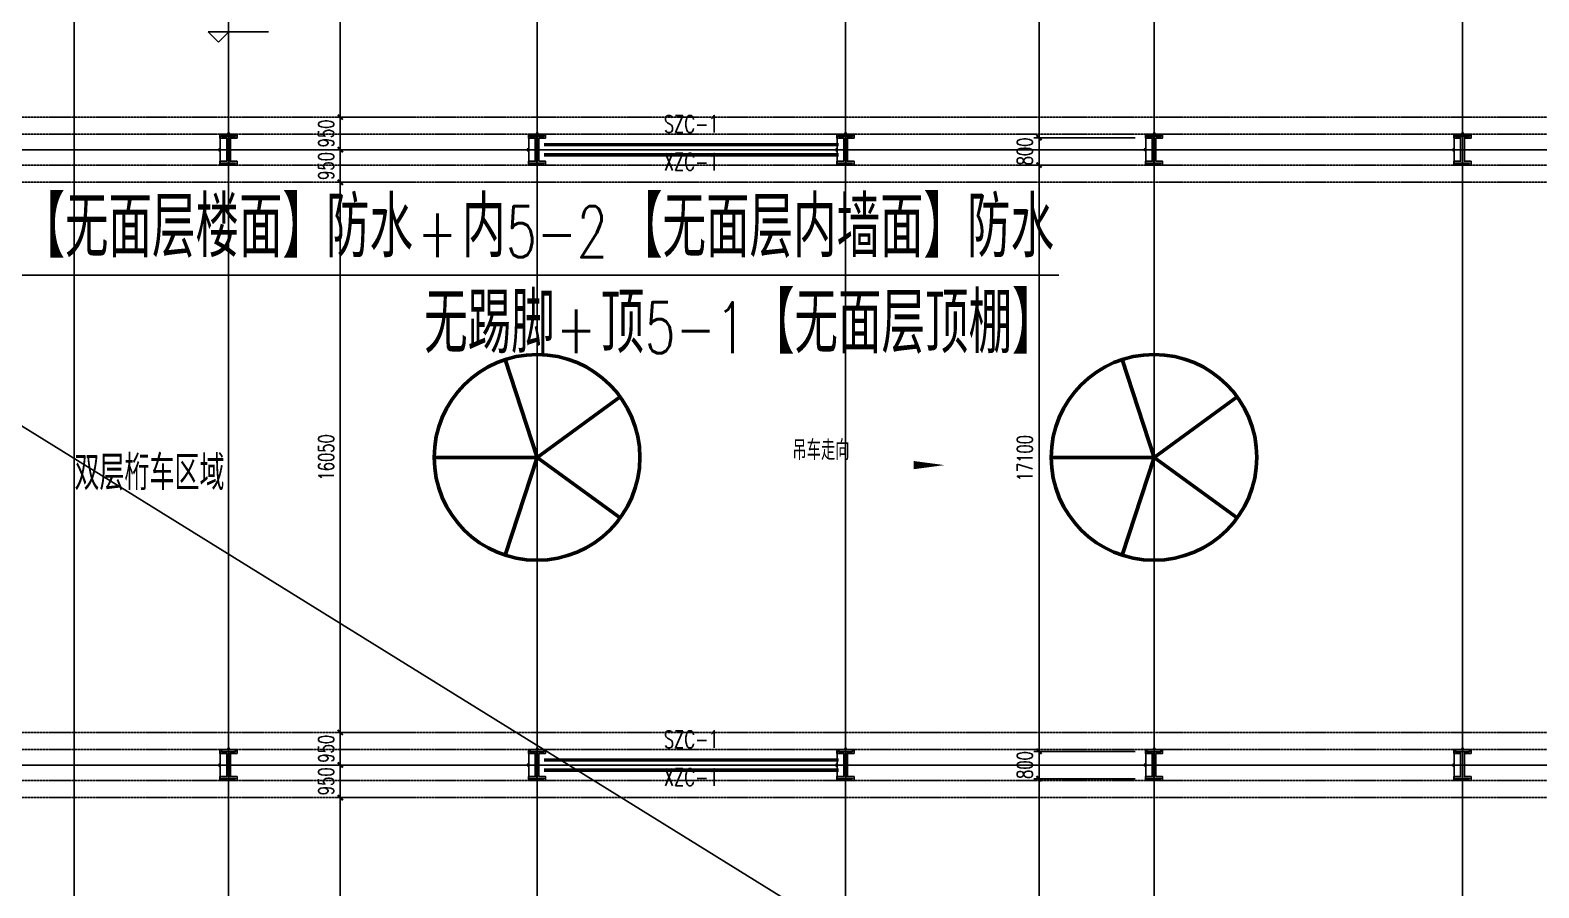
# Model space of a CAD drawing. Extents: x -954573 to 446329, y 489853 to 1226784.
# Drawn here: x -206642 to -162628, y 581239 to 606258 of the extents above; entities that cross this region are included whole.
import ezdxf
from ezdxf.enums import TextEntityAlignment as Align

# ---------------------------------------------------------------- set-up
doc = ezdxf.new("R2010")
doc.units = 0
doc.header["$LTSCALE"] = 10
doc.header["$MEASUREMENT"] = 0
for name, pattern in [('10平面$0$CENTER', [2, 1.25, -0.25, 0.25, -0.25]), ('10平面$0$DOTE', [2.42, 2, -0.2, 0.02, -0.2]), ('10平面$1$DASH', [0.35, 0.25, -0.1])]:
    doc.linetypes.add(name, pattern=pattern)
doc.layers.get('Defpoints').update_dxf_attribs({"color": 210})
for name, color, linetype in [('10平面$0$A-AXIS-DOTE', 8, '10平面$0$DOTE'), ('10平面$0$A-AXIS-DP', 8, 'Continuous'), ('10平面$0$A-HATCH-2', 8, 'Continuous'), ('10平面$0$A-LIN-V', 8, 'Continuous'), ('10平面$0$A-WINDOW', 8, 'Continuous'), ('10平面$0$AS-COLN', 8, 'Continuous'), ('10平面$0$AS-WALL', 8, 'Continuous'), ('10平面$0$PUB_TEXT', 8, 'Continuous'), ('10平面$0$建-标高', 8, 'Continuous'), ('10平面$0$建-箭头', 8, 'Continuous'), ('A-LIN-V', 9, 'Continuous'), ('建-引出', 3, 'Continuous')]:
    doc.layers.add(name, color=color, linetype=linetype)
doc.layers.add('10平面$0$THIN', color=7, linetype='Continuous', lineweight=0)
doc.layers.add('10平面$0$柱间支撑', color=6, linetype='10平面$0$CENTER', lineweight=0)
doc.styles.add('10平面$0$_TCH_DIM_T3', font='SIMPLEX', dxfattribs={"width": 0.705882, "bigfont": 'GBCBIG'})
doc.styles.add('10平面$0$A-STANDARD', font='SIMPLEX', dxfattribs={"bigfont": 'GBCBIG'})
doc.styles.add('10平面$0$Standard', font='gbenor.shx', dxfattribs={"bigfont": 'gbcbig.shx'})
doc.styles.add('10平面$0$TSSD_Rein', font='tj-romans1.shx', dxfattribs={"width": 0.7, "bigfont": 'tj-hztxt.shx'})
doc.styles.add('A-STANDARD', font='SIMPLEX', dxfattribs={"bigfont": 'GBCBIG'})
doc.dimstyles.new('10平面$0$_TCH_ARCH&&10', dxfattribs={"dimtxt": 29.75, "dimasz": 10, "dimexe": 10, "dimexo": 10, "dimgap": 12.625, "dimtad": 1, "dimdec": 0, "dimzin": 0, "dimdsep": 46, "dimtxsty": '10平面$0$_TCH_DIM_T3', "dimblk": '10平面$0$_ArchTick', "dimcen": 0.09, "dimclrt": 7, "dimazin": 2, "dimtfac": 1, "dimtdec": 0, "dimtix": 1, "dimtmove": 2, "dimatfit": 3, "dimfxl": 0, "dimtolj": 1, "dimtzin": 0, "dimarcsym": 0})
doc.dimstyles.new('10平面$0$_TCH_ARCH&&150', dxfattribs={"dimtxt": 446.25, "dimasz": 150, "dimexe": 150, "dimexo": 150, "dimgap": 189.375, "dimtad": 1, "dimdec": 0, "dimzin": 0, "dimdsep": 46, "dimtxsty": '10平面$0$_TCH_DIM_T3', "dimblk": '10平面$0$_ArchTick', "dimcen": 0.09, "dimclrt": 7, "dimazin": 2, "dimtfac": 1, "dimtdec": 0, "dimtix": 1, "dimtmove": 2, "dimatfit": 3, "dimfxl": 0, "dimtolj": 1, "dimtzin": 0, "dimarcsym": 0})

# ---------------------------------------------------------------- blocks, each defined once
blk = doc.blocks.new('10平面$0$dote')
at = {"layer": '10平面$0$A-AXIS-DOTE', "ltscale": 2}
for p, q in [((15382.2, -264080), (15382.2, -167560.7)), ((19882.2, -264080), (19882.2, -167560.7)), ((28882.2, -264080), (28882.2, -167560.7)), ((37882.2, -264080), (37882.2, -167560.7)), ((46882.2, -264080), (46882.2, -167560.7)), ((55882.2, -264080), (55882.2, -167560.7)), ((98696.4, -202050), (-97273.6, -202050)), ((100786.4, -220000), (-97273.6, -220000))]:
    blk.add_line(p, q, dxfattribs=at)
blk = doc.blocks.new('10平面$0$_ArchTick')
at = {"color": 0, "linetype": 'ByBlock', "const_width": 0.4}
blk.add_lwpolyline([(-0.5, -0.5), (0.5, 0.5)], dxfattribs=at)
blk = doc.blocks.new('*D3413')
at = {"layer": '10平面$0$A-WINDOW', "color": 0, "lineweight": -2}
for p, q in [((-174404, 620220), (-177359, 620220)), ((-177209, 603120), (-177209, 620220)), ((-174404, 603120), (-177359, 603120))]:
    blk.add_line(p, q, dxfattribs=at)
at = {"layer": 'Defpoints', "color": 0}
for p in [(-177209, 620220), (-174254, 620220), (-174254, 603120)]:
    blk.add_point(p, dxfattribs=at)
at = {"layer": '10平面$0$A-WINDOW', "color": 0, "lineweight": -2, "xscale": 150, "yscale": 150, "zscale": 150}
for p, rotation in [((-177209, 620220), 90), ((-177209, 603120), 270)]:
    blk.add_blockref('10平面$0$_ArchTick', p, dxfattribs=dict(at, rotation=rotation))
at = {"layer": '10平面$0$A-WINDOW', "color": 7, "insert": (-177621, 611670), "char_height": 446.2, "attachment_point": 5, "rotation": 90, "style": '10平面$0$_TCH_DIM_T3'}
blk.add_mtext('\\A1;17100', dxfattribs=at)
blk = doc.blocks.new('*D3414')
at = {"layer": '10平面$0$A-WINDOW', "color": 0, "lineweight": -2}
for p, q in [((-174404, 603120), (-177359, 603120)), ((-177209, 603120), (-177209, 603270)), ((-177209, 602320), (-177209, 603120)), ((-174404, 602320), (-177359, 602320)), ((-177209, 602320), (-177209, 602170))]:
    blk.add_line(p, q, dxfattribs=at)
at = {"layer": 'Defpoints', "color": 0}
for p in [(-177209, 603120), (-174254, 603120), (-174254, 602320)]:
    blk.add_point(p, dxfattribs=at)
at = {"layer": '10平面$0$A-WINDOW', "color": 0, "lineweight": -2, "xscale": 150, "yscale": 150, "zscale": 150}
for p, rotation in [((-177209, 603120), 270), ((-177209, 602320), 90)]:
    blk.add_blockref('10平面$0$_ArchTick', p, dxfattribs=dict(at, rotation=rotation))
at = {"layer": '10平面$0$A-WINDOW', "color": 7, "insert": (-177621, 602720), "char_height": 446.2, "attachment_point": 5, "rotation": 90, "style": '10平面$0$_TCH_DIM_T3'}
blk.add_mtext('\\A1;800', dxfattribs=at)
blk = doc.blocks.new('*D3415')
at = {"layer": '10平面$0$A-WINDOW', "color": 0, "lineweight": -2}
for p, q in [((-174404, 602320), (-177359, 602320)), ((-177209, 585220), (-177209, 602320)), ((-174404, 585220), (-177359, 585220))]:
    blk.add_line(p, q, dxfattribs=at)
at = {"layer": 'Defpoints', "color": 0}
for p in [(-177209, 602320), (-174254, 602320), (-174254, 585220)]:
    blk.add_point(p, dxfattribs=at)
at = {"layer": '10平面$0$A-WINDOW', "color": 0, "lineweight": -2, "xscale": 150, "yscale": 150, "zscale": 150}
for p, rotation in [((-177209, 602320), 90), ((-177209, 585220), 270)]:
    blk.add_blockref('10平面$0$_ArchTick', p, dxfattribs=dict(at, rotation=rotation))
at = {"layer": '10平面$0$A-WINDOW', "color": 7, "insert": (-177621, 593770), "char_height": 446.2, "attachment_point": 5, "rotation": 90, "style": '10平面$0$_TCH_DIM_T3'}
blk.add_mtext('\\A1;17100', dxfattribs=at)
blk = doc.blocks.new('*D3416')
at = {"layer": '10平面$0$A-WINDOW', "color": 0, "lineweight": -2}
for p, q in [((-174404, 585220), (-177359, 585220)), ((-177209, 585220), (-177209, 585370)), ((-177209, 584420), (-177209, 585220)), ((-174404, 584420), (-177359, 584420)), ((-177209, 584420), (-177209, 584270))]:
    blk.add_line(p, q, dxfattribs=at)
at = {"layer": 'Defpoints', "color": 0}
for p in [(-177209, 585220), (-174254, 585220), (-174254, 584420)]:
    blk.add_point(p, dxfattribs=at)
at = {"layer": '10平面$0$A-WINDOW', "color": 0, "lineweight": -2, "xscale": 150, "yscale": 150, "zscale": 150}
for p, rotation in [((-177209, 585220), 270), ((-177209, 584420), 90)]:
    blk.add_blockref('10平面$0$_ArchTick', p, dxfattribs=dict(at, rotation=rotation))
at = {"layer": '10平面$0$A-WINDOW', "color": 7, "insert": (-177621, 584820), "char_height": 446.2, "attachment_point": 5, "rotation": 90, "style": '10平面$0$_TCH_DIM_T3'}
blk.add_mtext('\\A1;800', dxfattribs=at)
blk = doc.blocks.new('*D3417')
at = {"layer": '10平面$0$A-WINDOW', "color": 0, "lineweight": -2}
for p, q in [((-174404, 584420), (-177359, 584420)), ((-177209, 567320), (-177209, 584420)), ((-174404, 567320), (-177359, 567320))]:
    blk.add_line(p, q, dxfattribs=at)
at = {"layer": 'Defpoints', "color": 0}
for p in [(-177209, 584420), (-174254, 584420), (-174254, 567320)]:
    blk.add_point(p, dxfattribs=at)
at = {"layer": '10平面$0$A-WINDOW', "color": 0, "lineweight": -2, "xscale": 150, "yscale": 150, "zscale": 150}
for p, rotation in [((-177209, 584420), 90), ((-177209, 567320), 270)]:
    blk.add_blockref('10平面$0$_ArchTick', p, dxfattribs=dict(at, rotation=rotation))
at = {"layer": '10平面$0$A-WINDOW', "color": 7, "insert": (-177621, 575870), "char_height": 446.2, "attachment_point": 5, "rotation": 90, "style": '10平面$0$_TCH_DIM_T3'}
blk.add_mtext('\\A1;17100', dxfattribs=at)
blk = doc.blocks.new('*D3421')
at = {"layer": '10平面$0$A-WINDOW', "color": 0, "lineweight": -2}
for p, q in [((-195400, 619770), (-197744, 619770)), ((-197594, 603720), (-197594, 619770)), ((-195400, 603720), (-197744, 603720))]:
    blk.add_line(p, q, dxfattribs=at)
at = {"layer": 'Defpoints', "color": 0}
for p in [(-197594, 619770), (-195250, 619770), (-195250, 603720)]:
    blk.add_point(p, dxfattribs=at)
at = {"layer": '10平面$0$A-WINDOW', "color": 0, "lineweight": -2, "xscale": 150, "yscale": 150, "zscale": 150}
for p, rotation in [((-197594, 619770), 90), ((-197594, 603720), 270)]:
    blk.add_blockref('10平面$0$_ArchTick', p, dxfattribs=dict(at, rotation=rotation))
at = {"layer": '10平面$0$A-WINDOW', "color": 7, "insert": (-198006, 611745), "char_height": 446.2, "attachment_point": 5, "rotation": 90, "style": '10平面$0$_TCH_DIM_T3'}
blk.add_mtext('\\A1;16050', dxfattribs=at)
blk = doc.blocks.new('*D3422')
at = {"layer": '10平面$0$A-WINDOW', "color": 0, "lineweight": -2}
for p, q in [((-195400, 603720), (-197744, 603720)), ((-197594, 603720), (-197594, 603870)), ((-197594, 602770), (-197594, 603720)), ((-195400, 602770), (-197744, 602770)), ((-197594, 602770), (-197594, 602620))]:
    blk.add_line(p, q, dxfattribs=at)
at = {"layer": 'Defpoints', "color": 0}
for p in [(-197594, 603720), (-195250, 603720), (-195250, 602770)]:
    blk.add_point(p, dxfattribs=at)
at = {"layer": '10平面$0$A-WINDOW', "color": 0, "lineweight": -2, "xscale": 150, "yscale": 150, "zscale": 150}
for p, rotation in [((-197594, 603720), 270), ((-197594, 602770), 90)]:
    blk.add_blockref('10平面$0$_ArchTick', p, dxfattribs=dict(at, rotation=rotation))
at = {"layer": '10平面$0$A-WINDOW', "color": 7, "insert": (-198006, 603245), "char_height": 446.2, "attachment_point": 5, "rotation": 90, "style": '10平面$0$_TCH_DIM_T3'}
blk.add_mtext('\\A1;950', dxfattribs=at)
blk = doc.blocks.new('*D3423')
at = {"layer": '10平面$0$A-WINDOW', "color": 0, "lineweight": -2}
for p, q in [((-195400, 602770), (-197744, 602770)), ((-197594, 602770), (-197594, 602920)), ((-197594, 601820), (-197594, 602770)), ((-195400, 601820), (-197744, 601820)), ((-197594, 601820), (-197594, 601670))]:
    blk.add_line(p, q, dxfattribs=at)
at = {"layer": 'Defpoints', "color": 0}
for p in [(-197594, 602770), (-195250, 602770), (-195250, 601820)]:
    blk.add_point(p, dxfattribs=at)
at = {"layer": '10平面$0$A-WINDOW', "color": 0, "lineweight": -2, "xscale": 150, "yscale": 150, "zscale": 150}
for p, rotation in [((-197594, 602770), 270), ((-197594, 601820), 90)]:
    blk.add_blockref('10平面$0$_ArchTick', p, dxfattribs=dict(at, rotation=rotation))
at = {"layer": '10平面$0$A-WINDOW', "color": 7, "insert": (-198006, 602295), "char_height": 446.2, "attachment_point": 5, "rotation": 90, "style": '10平面$0$_TCH_DIM_T3'}
blk.add_mtext('\\A1;950', dxfattribs=at)
blk = doc.blocks.new('*D3424')
at = {"layer": '10平面$0$A-WINDOW', "color": 0, "lineweight": -2}
for p, q in [((-195400, 601820), (-197744, 601820)), ((-197594, 585770), (-197594, 601820)), ((-195400, 585770), (-197744, 585770))]:
    blk.add_line(p, q, dxfattribs=at)
at = {"layer": 'Defpoints', "color": 0}
for p in [(-197594, 601820), (-195250, 601820), (-195250, 585770)]:
    blk.add_point(p, dxfattribs=at)
at = {"layer": '10平面$0$A-WINDOW', "color": 0, "lineweight": -2, "xscale": 150, "yscale": 150, "zscale": 150}
for p, rotation in [((-197594, 601820), 90), ((-197594, 585770), 270)]:
    blk.add_blockref('10平面$0$_ArchTick', p, dxfattribs=dict(at, rotation=rotation))
at = {"layer": '10平面$0$A-WINDOW', "color": 7, "insert": (-198006, 593795), "char_height": 446.2, "attachment_point": 5, "rotation": 90, "style": '10平面$0$_TCH_DIM_T3'}
blk.add_mtext('\\A1;16050', dxfattribs=at)
blk = doc.blocks.new('*D3425')
at = {"layer": '10平面$0$A-WINDOW', "color": 0, "lineweight": -2}
for p, q in [((-197594, 585770), (-197594, 585920)), ((-195400, 585770), (-197744, 585770)), ((-197594, 584820), (-197594, 585770)), ((-195400, 584820), (-197744, 584820)), ((-197594, 584820), (-197594, 584670))]:
    blk.add_line(p, q, dxfattribs=at)
at = {"layer": 'Defpoints', "color": 0}
for p in [(-197594, 585770), (-195250, 585770), (-195250, 584820)]:
    blk.add_point(p, dxfattribs=at)
at = {"layer": '10平面$0$A-WINDOW', "color": 0, "lineweight": -2, "xscale": 150, "yscale": 150, "zscale": 150}
for p, rotation in [((-197594, 585770), 270), ((-197594, 584820), 90)]:
    blk.add_blockref('10平面$0$_ArchTick', p, dxfattribs=dict(at, rotation=rotation))
at = {"layer": '10平面$0$A-WINDOW', "color": 7, "insert": (-198006, 585295), "char_height": 446.2, "attachment_point": 5, "rotation": 90, "style": '10平面$0$_TCH_DIM_T3'}
blk.add_mtext('\\A1;950', dxfattribs=at)
blk = doc.blocks.new('*D3426')
at = {"layer": '10平面$0$A-WINDOW', "color": 0, "lineweight": -2}
for p, q in [((-197594, 584820), (-197594, 584970)), ((-195400, 584820), (-197744, 584820)), ((-197594, 583870), (-197594, 584820)), ((-195400, 583870), (-197744, 583870)), ((-197594, 583870), (-197594, 583720))]:
    blk.add_line(p, q, dxfattribs=at)
at = {"layer": 'Defpoints', "color": 0}
for p in [(-197594, 584820), (-195250, 584820), (-195250, 583870)]:
    blk.add_point(p, dxfattribs=at)
at = {"layer": '10平面$0$A-WINDOW', "color": 0, "lineweight": -2, "xscale": 150, "yscale": 150, "zscale": 150}
for p, rotation in [((-197594, 584820), 270), ((-197594, 583870), 90)]:
    blk.add_blockref('10平面$0$_ArchTick', p, dxfattribs=dict(at, rotation=rotation))
at = {"layer": '10平面$0$A-WINDOW', "color": 7, "insert": (-198006, 584345), "char_height": 446.2, "attachment_point": 5, "rotation": 90, "style": '10平面$0$_TCH_DIM_T3'}
blk.add_mtext('\\A1;950', dxfattribs=at)
blk = doc.blocks.new('*D3427')
at = {"layer": '10平面$0$A-WINDOW', "color": 0, "lineweight": -2}
for p, q in [((-195400, 583870), (-197744, 583870)), ((-197594, 567820), (-197594, 583870)), ((-195400, 567820), (-197744, 567820))]:
    blk.add_line(p, q, dxfattribs=at)
at = {"layer": 'Defpoints', "color": 0}
for p in [(-197594, 583870), (-195250, 583870), (-195250, 567820)]:
    blk.add_point(p, dxfattribs=at)
at = {"layer": '10平面$0$A-WINDOW', "color": 0, "lineweight": -2, "xscale": 150, "yscale": 150, "zscale": 150}
for p, rotation in [((-197594, 583870), 90), ((-197594, 567820), 270)]:
    blk.add_blockref('10平面$0$_ArchTick', p, dxfattribs=dict(at, rotation=rotation))
at = {"layer": '10平面$0$A-WINDOW', "color": 7, "insert": (-198006, 575845), "char_height": 446.2, "attachment_point": 5, "rotation": 90, "style": '10平面$0$_TCH_DIM_T3'}
blk.add_mtext('\\A1;16050', dxfattribs=at)
blk = doc.blocks.new('10平面$0$w4324324')
at = {"layer": '10平面$0$A-HATCH-2', "lineweight": 60}
for q in [(-1694760, 686605), (-1697614, 684532), (-1691907, 684532), (-1696524, 681178), (-1692997, 681178)]:
    blk.add_line((-1694760, 683605), q, dxfattribs=at)
blk.add_circle((-1694760, 683605), 3000, dxfattribs=at)
blk = doc.blocks.new('10平面$0$342343')
at = {"layer": '10平面$0$A-LIN-V'}
for p in [(1066610, -8444), (1066610, -26444)]:
    blk.add_blockref('10平面$0$w4324324', p, dxfattribs=at)
blk = doc.blocks.new('*D3408')
at = {"layer": '10平面$0$A-AXIS-DP', "color": 0, "lineweight": -2}
for p, q in [((-165054, 621030), (-165054, 621079)), ((-165054, 621069), (-164654, 621069)), ((-164654, 621030), (-164654, 621079))]:
    blk.add_line(p, q, dxfattribs=at)
at = {"layer": 'Defpoints', "color": 0}
for p in [(-164654, 621069), (-165054, 621020), (-164654, 621020)]:
    blk.add_point(p, dxfattribs=at)
at = {"layer": '10平面$0$A-AXIS-DP', "color": 0, "lineweight": -2, "xscale": 10, "yscale": 10, "zscale": 10, "rotation": 180}
blk.add_blockref('10平面$0$_ArchTick', (-165054, 621069), dxfattribs=at)
at = {"layer": '10平面$0$A-AXIS-DP', "color": 0, "lineweight": -2, "xscale": 10, "yscale": 10, "zscale": 10}
blk.add_blockref('10平面$0$_ArchTick', (-164654, 621069), dxfattribs=at)
at = {"layer": '10平面$0$A-AXIS-DP', "color": 7, "insert": (-164854, 621096), "char_height": 29.8, "attachment_point": 5, "style": '10平面$0$_TCH_DIM_T3'}
blk.add_mtext('\\A1;400', dxfattribs=at)
blk = doc.blocks.new('*D3409')
at = {"layer": '10平面$0$A-AXIS-DP', "color": 0, "lineweight": -2}
for p, q in [((-165064, 621020), (-165105, 621020)), ((-165095, 620220), (-165095, 621020)), ((-165064, 620220), (-165105, 620220))]:
    blk.add_line(p, q, dxfattribs=at)
at = {"layer": 'Defpoints', "color": 0}
for p in [(-165095, 621020), (-165054, 621020), (-165054, 620220)]:
    blk.add_point(p, dxfattribs=at)
at = {"layer": '10平面$0$A-AXIS-DP', "color": 0, "lineweight": -2, "xscale": 10, "yscale": 10, "zscale": 10}
for p, rotation in [((-165095, 621020), 90), ((-165095, 620220), 270)]:
    blk.add_blockref('10平面$0$_ArchTick', p, dxfattribs=dict(at, rotation=rotation))
at = {"layer": '10平面$0$A-AXIS-DP', "color": 7, "insert": (-165123, 620620), "char_height": 29.8, "attachment_point": 5, "rotation": 90, "style": '10平面$0$_TCH_DIM_T3'}
blk.add_mtext('\\A1;800', dxfattribs=at)
blk = doc.blocks.new('10平面$0$23124232432')
at = {"layer": '10平面$0$柱间支撑', "const_width": 100}
for points in [[(-183054, 602920), (-191654, 602920)], [(-183054, 602620), (-191654, 602620)], [(-183054, 584970), (-191654, 584970)], [(-183054, 584670), (-191654, 584670)]]:
    blk.add_lwpolyline(points, dxfattribs=at)
at = {"layer": '10平面$0$THIN', "style": '10平面$0$TSSD_Rein', "width": 0.7}
for s, p in [('SZC-1', (-187354, 603120)), ('XZC-1', (-187354, 602016)), ('SZC-1', (-187354, 585170)), ('XZC-1', (-187354, 584066))]:
    blk.add_text(s, height=500, dxfattribs=at).set_placement(p, align=Align.BOTTOM_CENTER)
blk = doc.blocks.new('10平面$0$4324324')
at = {"layer": '10平面$0$A-HATCH-2', "linetype": '10平面$1$DASH'}
for p, q in [((-294754.2, 603720.1), (-128854.2, 603720.1)), ((-294754.2, 603220.1), (-128854.2, 603220.1)), ((-294754.2, 602320), (-128854.2, 602320)), ((-294754.2, 601820), (-128854.2, 601820)), ((-294754.2, 585770.1), (-128854.2, 585770.1)), ((-294754.2, 585270.1), (-128854.2, 585270.1)), ((-307354.2, 584369.9), (-128854.2, 584369.9)), ((-307354.2, 583869.9), (-128854.2, 583869.9))]:
    blk.add_line(p, q, dxfattribs=at)
at = {"layer": '10平面$0$A-WINDOW'}
for p1, p2, distance, picture, middle in [((-174254.2, 603119.9), (-174254.2, 620220), 2954.7, '*D3413', (-177621.3, 611670)), ((-195250, 603720.1), (-195250, 619770), 2343.8, '*D3421', (-198006.3, 611745.1)), ((-195250, 602770), (-195250, 603720.1), 2343.8, '*D3422', (-198006.3, 603245.1)), ((-174254.2, 602319.9), (-174254.2, 603119.9), 2954.7, '*D3414', (-177621.3, 602719.9)), ((-195250, 601820), (-195250, 602770), 2343.8, '*D3423', (-198006.3, 602295)), ((-174254.2, 585219.9), (-174254.2, 602319.9), 2954.7, '*D3415', (-177621.3, 593769.9)), ((-195250, 585770.1), (-195250, 601820), 2343.8, '*D3424', (-198006.3, 593795)), ((-195250, 584820), (-195250, 585770.1), 2343.8, '*D3425', (-198006.2, 585295)), ((-195250, 583869.9), (-195250, 584820), 2343.8, '*D3426', (-198006.2, 584345)), ((-174254.2, 584419.9), (-174254.2, 585219.9), 2954.7, '*D3416', (-177621.3, 584819.9)), ((-174254.2, 567319.9), (-174254.2, 584419.9), 2954.7, '*D3417', (-177621.3, 575869.9)), ((-195250, 567820), (-195250, 583869.9), 2343.8, '*D3427', (-198006.2, 575845))]:
    dim = blk.add_aligned_dim(p1=p1, p2=p2, distance=distance, dimstyle='10平面$0$_TCH_ARCH&&150', dxfattribs=at)
    dim.commit()
    dim.dimension.update_dxf_attribs({"geometry": picture, "text_midpoint": middle})
blk = doc.blocks.new('10平面$0$w42343243')
at = {"layer": '10平面$0$A-HATCH-2'}
blk.add_lwpolyline([(-165104.2, 621070), (-164604.2, 621070), (-164604.2, 620958), (-164800.2, 620958), (-164800.2, 620282), (-164604.2, 620282), (-164604.2, 620170), (-165104.2, 620170), (-165104.2, 620282), (-164908.2, 620282), (-164908.2, 620958), (-165104.2, 620958)], close=True, dxfattribs=at)
at = {"layer": '10平面$0$AS-COLN', "color": 3}
blk.add_lwpolyline([(-165054.2, 621020), (-164654.2, 621020), (-164654.2, 621008), (-164850.2, 621008), (-164850.2, 620232), (-164654.2, 620232), (-164654.2, 620220), (-165054.2, 620220), (-165054.2, 620232), (-164858.2, 620232), (-164858.2, 621008), (-165054.2, 621008)], close=True, dxfattribs=at)
at = {"layer": '10平面$0$A-AXIS-DP'}
for p1, p2, distance, picture, middle in [((-165054.2, 621020), (-164654.2, 621020), 48.8, '*D3408', (-164854.2, 621096.2)), ((-165054.2, 620220), (-165054.2, 621020), 41.2, '*D3409', (-165122.9, 620620))]:
    dim = blk.add_aligned_dim(p1=p1, p2=p2, distance=distance, dimstyle='10平面$0$_TCH_ARCH&&10', dxfattribs=at)
    dim.commit()
    dim.dimension.update_dxf_attribs({"geometry": picture, "text_midpoint": middle})
blk = doc.blocks.new('10平面$0$42343')
at = {"layer": '10平面$0$A-WINDOW'}
for p in [(-36000, -17850), (-27000, -17850), (-18000, -17850), (-9000, -17850), (0, -17850), (-36000, -35800), (-27000, -35800), (-18000, -35800), (-9000, -35800), (0, -35800)]:
    blk.add_blockref('10平面$0$w42343243', p, dxfattribs=at)
blk = doc.blocks.new('10平面')
at = {"layer": '10平面$0$建-标高'}
for p, q in [((-201146.4, 605905), (-201446.4, 606205)), ((-201446.4, 606205), (-199686.4, 606205)), ((-201146.4, 605905), (-200846.4, 606205))]:
    blk.add_line(p, q, dxfattribs=at)
at = {"layer": '10平面$0$建-箭头'}
blk.add_lwpolyline([(-186866.4, 593570, 0, 0, 0), (-179966.4, 593570, 0, 240, 0), (-180866.4, 593570, 0, 0, 0)], format="xyseb", dxfattribs=at)
at = {"layer": '10平面$0$A-LIN-V', "rotation": 90}
blk.add_blockref('10平面$0$342343', (483306.5, 1221945), dxfattribs=at)
at = {"layer": '10平面$0$A-WINDOW'}
for name in ['10平面$0$42343', '10平面$0$4324324']:
    blk.add_blockref(name, (0, 0), dxfattribs=at)
at = {"layer": '10平面$0$AS-WALL'}
blk.add_blockref('10平面$0$dote', (-220736.4, 804820), dxfattribs=at)
at = {"layer": '10平面$0$柱间支撑'}
blk.add_blockref('10平面$0$23124232432', (0, 0), dxfattribs=at)
at = {"layer": '10平面$0$PUB_TEXT'}
for s, height, style, p in [('吊车走向', 578.72, '10平面$0$A-STANDARD', (-184404, 593716.9)), ('双层桁车区域', 1012.77, '10平面$0$Standard', (-205349.3, 592839.2))]:
    blk.add_text(s, height=height, dxfattribs=dict(at, style=style)).set_placement(p)

msp = doc.modelspace()

# ---------------------------------------------------------------- block references
at = {"layer": 'A-LIN-V'}
msp.add_blockref('10平面', (0, 0), dxfattribs=at)

# ---------------------------------------------------------------- next in the draw order: linework, layer by layer
at = {"layer": '建-引出'}
for p, q in [((-213990, 599110), (-176630, 599110)), ((-137504.2, 551720), (-213990, 599110))]:
    msp.add_line(p, q, dxfattribs=at)

# ---------------------------------------------------------------- next in the draw order: texts
at = {"layer": '建-引出', "color": 7, "style": 'A-STANDARD'}
for s, height, p in [('【无面层楼面】防水', 1762.96, (-206896.7, 599635)), ('内', 1763, (-194046.7, 599635)), ('【无面层内墙面】防水', 1762.96, (-189463.3, 599635)), ('无踢脚', 1762.96, (-195146.7, 596835)), ('顶', 1763, (-189996.7, 596835)), ('【无面层顶棚】', 1762.96, (-185613.3, 596835))]:
    msp.add_text(s, height=height, dxfattribs=at).set_placement(p)
at = {"layer": '建-引出', "color": 7, "style": 'A-STANDARD', "width": 0.705882}
for s, p in [('+', (-195346.7, 599635)), ('5-2', (-192763.3, 599635)), ('5-1', (-188713.3, 596835)), ('+', (-191296.7, 596835))]:
    msp.add_text(s, height=1487.5, dxfattribs=at).set_placement(p)

doc.saveas('drawing.dxf')
